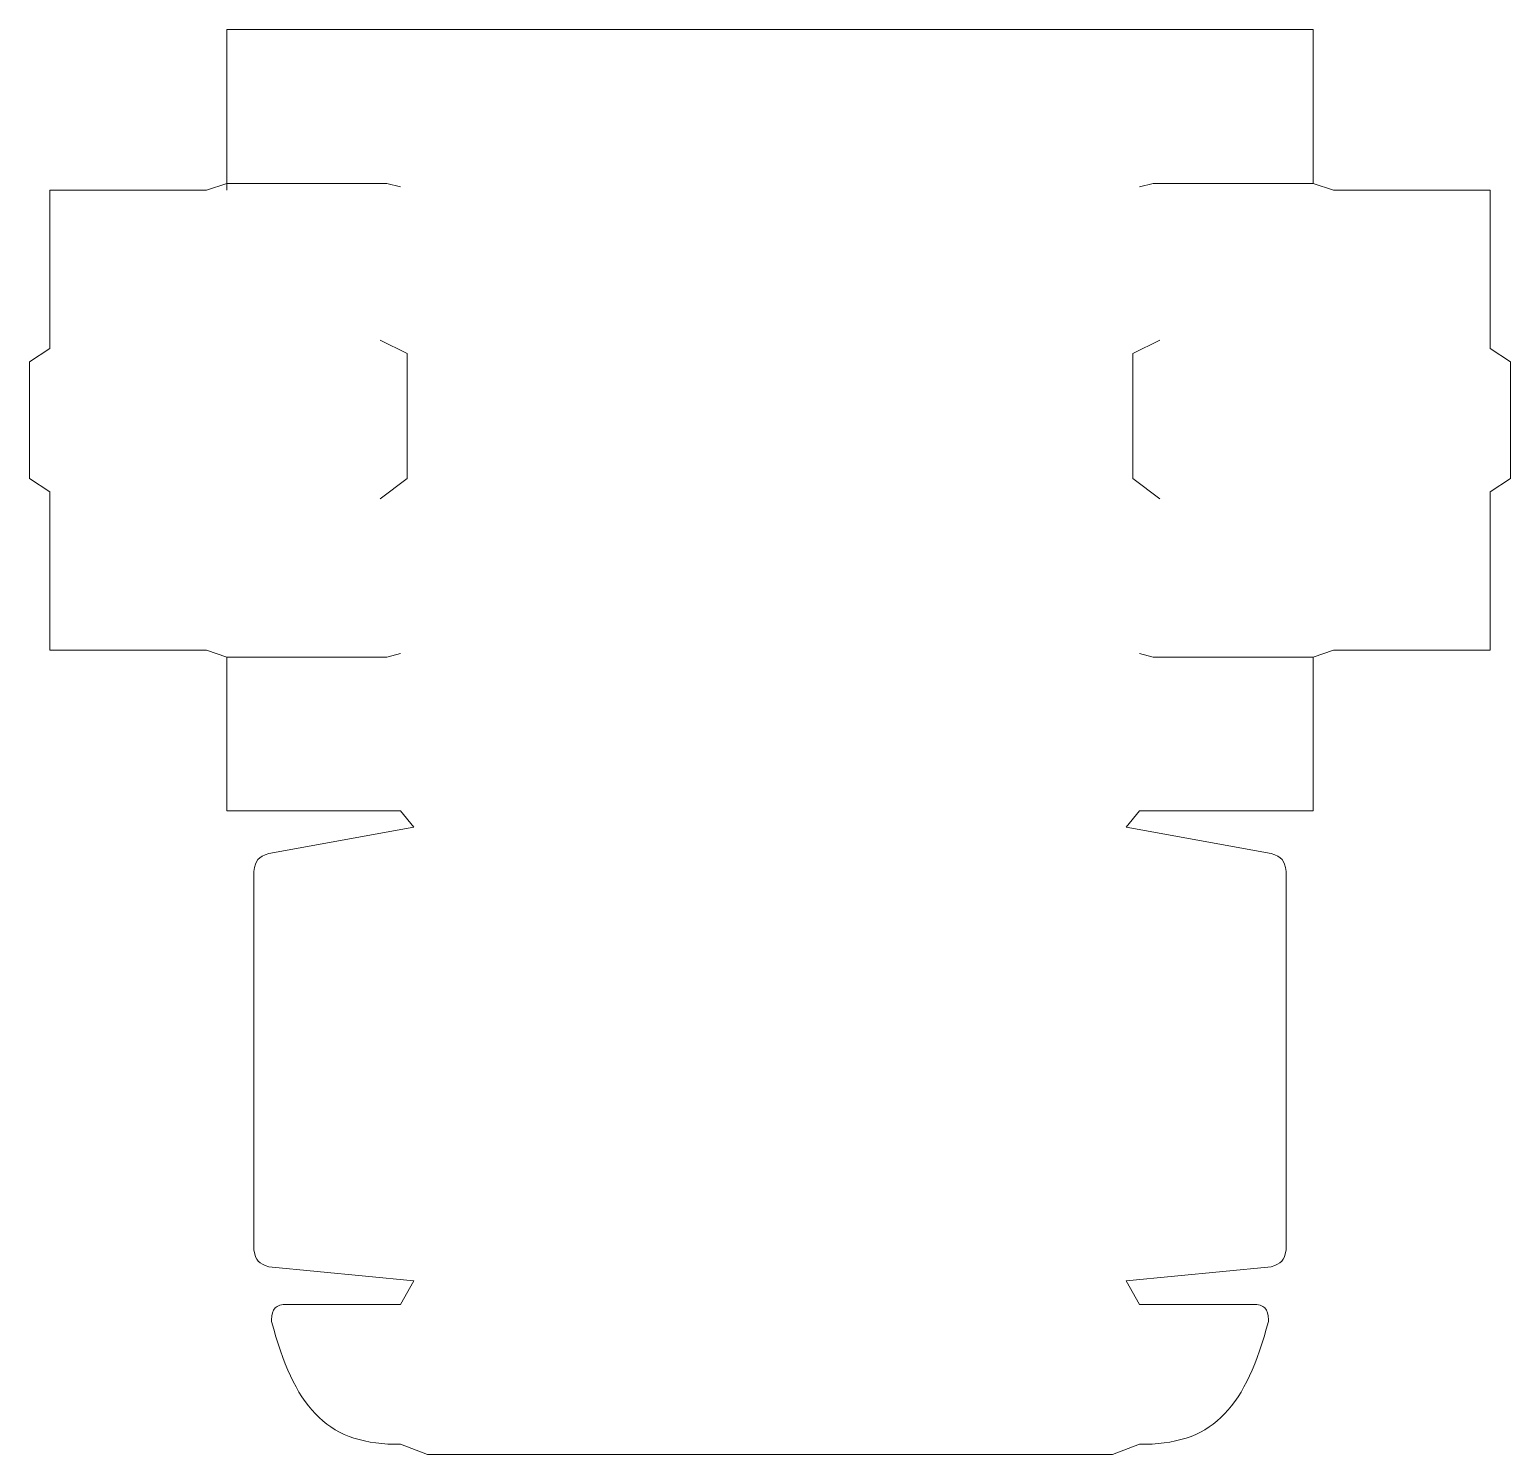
# Model space of a CAD drawing. Header units: millimetres. Extents: x -82 to 396, y -28 to 432.
import ezdxf

# ---------------------------------------------------------------- set-up
doc = ezdxf.new("R2010")
doc.units = ezdxf.units.MM

msp = doc.modelspace()

# ---------------------------------------------------------------- linework, layer by layer
at = {"lineweight": 20}
for p, q in [((332.18, 431.64), (-18.66, 431.64)), ((-18.66, 431.64), (-18.66, 382.01)), ((332.18, 382.01), (332.18, 431.64)), ((-25.2, 379.83), (-75.82, 379.83)), ((-75.82, 379.83), (-75.82, 328.72)), ((-18.66, 382.01), (-25.2, 379.83)), ((-18.66, 379.83), (-18.66, 382.01)), ((-18.66, 382.01), (33.04, 382.01)), ((33.04, 382.01), (37.4, 380.92)), ((276.12, 380.92), (280.47, 382.01)), ((280.47, 382.01), (332.18, 382.01)), ((338.72, 379.83), (332.18, 382.01)), ((389.33, 379.83), (338.72, 379.83)), ((389.33, 328.72), (389.33, 379.83)), ((30.86, 331.4), (39.58, 327.04)), ((282.65, 331.4), (273.94, 327.04)), ((-75.82, 328.72), (-82.35, 324.37)), ((39.58, 327.04), (39.58, 286.73)), ((273.94, 327.04), (273.94, 286.73)), ((395.87, 324.37), (389.33, 328.72)), ((-82.35, 324.37), (-82.35, 286.73)), ((395.87, 286.73), (395.87, 324.37)), ((-82.35, 286.73), (-75.82, 282.37)), ((-75.82, 282.37), (-75.82, 231.26)), ((39.58, 286.73), (30.86, 280.19)), ((273.94, 286.73), (282.65, 280.19)), ((389.33, 282.37), (395.87, 286.73)), ((389.33, 231.26), (389.33, 282.37)), ((-75.82, 231.26), (-25.2, 231.26)), ((-25.2, 231.26), (-18.66, 229.08)), ((37.4, 230.17), (33.04, 229.08)), ((276.12, 230.17), (280.47, 229.08)), ((332.18, 229.08), (338.72, 231.26)), ((338.72, 231.26), (389.33, 231.26)), ((-18.66, 229.08), (-18.66, 179.45)), ((33.04, 229.08), (-18.66, 229.08)), ((280.47, 229.08), (332.18, 229.08)), ((332.18, 179.45), (332.18, 229.08)), ((-18.66, 179.45), (37.4, 179.45)), ((37.4, 179.45), (41.76, 174.1)), ((271.76, 174.1), (276.12, 179.45)), ((276.12, 179.45), (332.18, 179.45)), ((41.76, 174.1), (-5.07, 165.67)), ((318.59, 165.67), (271.76, 174.1)), ((-9.95, 159.84), (-9.95, 37.61)), ((323.46, 159.84), (323.46, 37.61)), ((41.76, 27.7), (-5.07, 32.19)), ((318.59, 32.19), (271.76, 27.7)), ((37.4, 20.08), (41.76, 27.7)), ((271.76, 27.7), (276.12, 20.08)), ((0.75, 20.08), (37.4, 20.08)), ((276.12, 20.08), (312.77, 20.08)), ((-4.2, 14.53), (-4.2, 15.12)), ((317.72, 15.12), (317.72, 14.53)), ((37.4, -25.09), (35.42, -25.09)), ((46.12, -28.36), (37.4, -25.09)), ((267.4, -28.36), (46.12, -28.36)), ((276.12, -25.09), (267.4, -28.36)), ((278.1, -25.09), (276.12, -25.09))]:
    msp.add_line(p, q, dxfattribs=at)
for points in [[(-9.95, 159.84), (-9.29, 163.58), (-8.64, 164.36), (-5.07, 165.67)], [(318.59, 165.67), (322.16, 164.36), (322.81, 163.58), (323.46, 159.84)], [(-5.07, 32.19), (-8.54, 33.32), (-9.19, 34.05), (-9.95, 37.61)], [(323.46, 37.61), (322.71, 34.05), (322.06, 33.32), (318.59, 32.19)], [(-4.2, 15.12), (-4.2, 18.63), (-2.75, 20.08), (0.75, 20.08)], [(312.77, 20.08), (316.27, 20.08), (317.72, 18.63), (317.72, 15.12)], [(-4.2, 14.53), (3.05, -12.53), (13.01, -24.7), (35.42, -25.09)], [(317.72, 14.53), (310.47, -12.53), (300.51, -24.7), (278.1, -25.09)]]:
    msp.add_open_spline(points, degree=3, dxfattribs=at)

doc.saveas('drawing.dxf')
